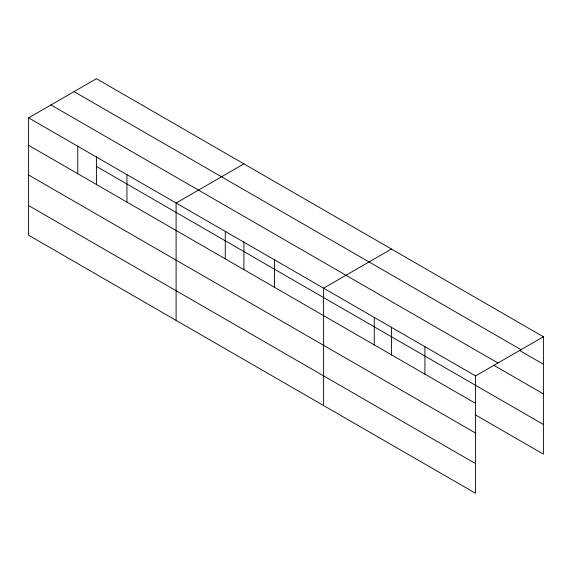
<?xml version="1.0" encoding="UTF-8"?>
<svg xmlns="http://www.w3.org/2000/svg" width="572" height="572" viewBox="0 0 572 572"><rect width="100%" height="100%" fill="white"/><g stroke="black" fill="none" stroke-linecap="round" stroke-linejoin="round"><path stroke-width="0.86" d="M28.6 117.861L475.582 375.926L475.582 493.293L28.6 235.228L28.6 117.861L96.418 78.707L543.4 336.772L543.4 454.139L475.089 414.7M243.922 163.864L176.105 203.017L176.105 320.392M391.427 249.027L323.609 288.181L323.609 405.555M475.582 375.926L543.4 336.772M74.038 91.627L521.02 349.692M519.605 350.5L543.4 364.235M50.979 104.941L497.962 363.005M493.507 365.1L543.4 393.908M96.418 166.409L543.4 424.474M28.6 145.324L475.582 403.389M28.6 174.996L475.582 433.061M28.6 205.562L475.582 463.627M424.924 346.675L424.924 374.145M391.427 327.127L391.427 355.055M374.267 317.431L374.267 344.895M274.438 259.795L274.438 287.258M243.922 241.963L243.922 269.891M225.275 231.41L225.275 258.873M126.934 174.632L126.934 202.102M96.418 156.799L96.418 184.735M77.771 146.246L77.771 173.716"/></g></svg>
